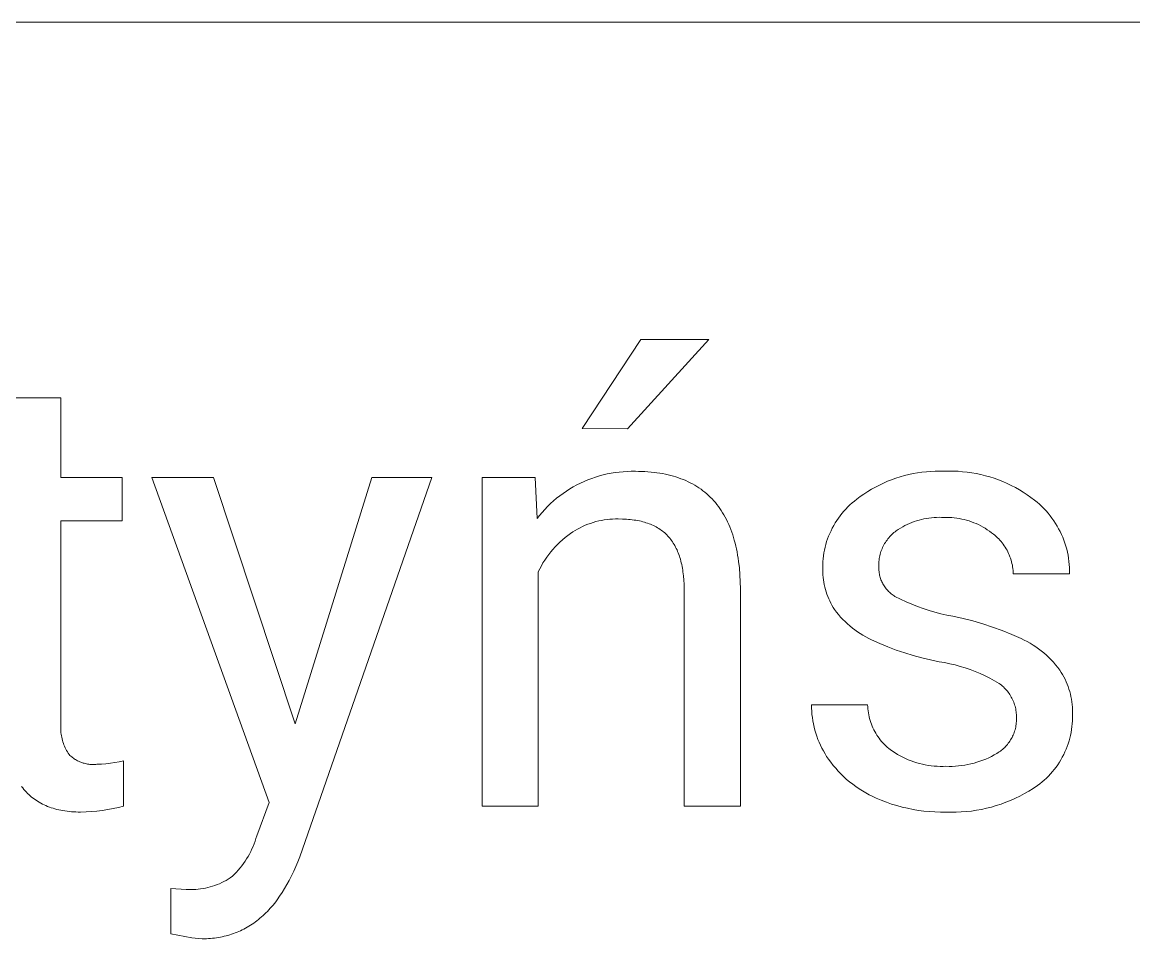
# Model space of a CAD drawing. Header units: millimetres. Extents: x 0 to 5466, y 0 to 3819.
# Drawn here: x 4465.8 to 4595.9, y 503.7 to 611 of the extents above; entities that cross this region are included whole.
import ezdxf

# ---------------------------------------------------------------- set-up
doc = ezdxf.new("R2010")
doc.units = ezdxf.units.MM
doc.header["$MEASUREMENT"] = 0
doc.layers.add('Domyślny', color=7, linetype='Continuous', true_color=0x000000)

msp = doc.modelspace()

# ---------------------------------------------------------------- linework, layer by layer
at = {"layer": 'Domyślny', "color": 18, "lineweight": 15, "true_color": 0x000000}
for p, q in [((5460.42, 610.99), (3400.11, 610.99)), ((4531.33, 563.43), (4538.2, 573.86)), ((4546.15, 573.86), (4536.63, 563.41)), ((4538.2, 573.86), (4546.15, 573.86)), ((4463.73, 567.04), (4470.3, 567.04)), ((4470.3, 567.04), (4470.3, 557.72)), ((4536.63, 563.41), (4531.33, 563.43)), ((4534.73, 558.21), (4535.19, 558.29)), ((4535.19, 558.29), (4535.67, 558.35)), ((4535.67, 558.35), (4536.14, 558.39)), ((4536.14, 558.39), (4536.61, 558.42)), ((4536.61, 558.42), (4537.08, 558.43)), ((4537.08, 558.43), (4537.56, 558.43)), ((4537.56, 558.43), (4537.94, 558.42)), ((4537.94, 558.42), (4538.31, 558.41)), ((4538.31, 558.41), (4538.67, 558.4)), ((4538.67, 558.4), (4539.03, 558.37)), ((4539.03, 558.37), (4539.39, 558.34)), ((4539.39, 558.34), (4539.74, 558.31)), ((4539.74, 558.31), (4540.08, 558.26)), ((4540.08, 558.26), (4540.41, 558.21)), ((4570.07, 558.16), (4570.58, 558.25)), ((4570.58, 558.25), (4571.1, 558.33)), ((4571.1, 558.33), (4571.62, 558.38)), ((4571.62, 558.38), (4572.14, 558.42)), ((4572.14, 558.42), (4572.66, 558.44)), ((4572.66, 558.44), (4573.18, 558.45)), ((4573.18, 558.45), (4573.7, 558.44)), ((4573.7, 558.44), (4574.24, 558.45)), ((4574.24, 558.45), (4574.79, 558.45)), ((4574.79, 558.45), (4575.33, 558.43)), ((4575.33, 558.43), (4575.87, 558.39)), ((4575.87, 558.39), (4576.4, 558.33)), ((4576.4, 558.33), (4576.94, 558.26)), ((4576.94, 558.26), (4577.47, 558.16)), ((4470.3, 557.72), (4477.49, 557.72)), ((4477.49, 557.72), (4477.49, 552.64)), ((4494.68, 519.68), (4480.96, 557.72)), ((4480.96, 557.72), (4488.15, 557.72)), ((4488.15, 557.72), (4497.74, 528.89)), ((4497.74, 528.89), (4506.7, 557.72)), ((4513.74, 557.72), (4498.27, 513.33)), ((4506.7, 557.72), (4513.74, 557.72)), ((4519.61, 519.26), (4519.61, 557.72)), ((4519.61, 557.72), (4525.82, 557.72)), ((4525.82, 557.72), (4526.04, 552.89)), ((4530.71, 556.84), (4531.13, 557.05)), ((4531.13, 557.05), (4531.56, 557.25)), ((4531.56, 557.25), (4532, 557.43)), ((4532, 557.43), (4532.44, 557.6)), ((4532.44, 557.6), (4532.89, 557.76)), ((4532.89, 557.76), (4533.34, 557.89)), ((4533.34, 557.89), (4533.8, 558.02)), ((4533.8, 558.02), (4534.26, 558.12)), ((4534.26, 558.12), (4534.73, 558.21)), ((4540.41, 558.21), (4540.74, 558.16)), ((4540.74, 558.16), (4541.07, 558.09)), ((4541.07, 558.09), (4541.39, 558.02)), ((4541.39, 558.02), (4541.7, 557.94)), ((4541.7, 557.94), (4542.01, 557.86)), ((4542.01, 557.86), (4542.31, 557.77)), ((4542.31, 557.77), (4542.61, 557.67)), ((4542.61, 557.67), (4542.89, 557.57)), ((4542.89, 557.57), (4543.18, 557.46)), ((4543.18, 557.46), (4543.46, 557.34)), ((4543.46, 557.34), (4543.73, 557.21)), ((4543.73, 557.21), (4543.99, 557.08)), ((4543.99, 557.08), (4544.25, 556.95)), ((4566.12, 556.82), (4566.6, 557.05)), ((4566.6, 557.05), (4567.07, 557.26)), ((4567.07, 557.26), (4567.56, 557.45)), ((4567.56, 557.45), (4568.05, 557.62)), ((4568.05, 557.62), (4568.55, 557.78)), ((4568.55, 557.78), (4569.05, 557.93)), ((4569.05, 557.93), (4569.56, 558.05)), ((4569.56, 558.05), (4570.07, 558.16)), ((4577.47, 558.16), (4578, 558.05)), ((4578, 558.05), (4578.53, 557.92)), ((4578.53, 557.92), (4579.05, 557.78)), ((4579.05, 557.78), (4579.56, 557.61)), ((4579.56, 557.61), (4580.07, 557.43)), ((4580.07, 557.43), (4580.57, 557.23)), ((4580.57, 557.23), (4581.07, 557.01)), ((4581.07, 557.01), (4581.56, 556.78)), ((4528.71, 555.57), (4529.09, 555.85)), ((4529.09, 555.85), (4529.48, 556.12)), ((4529.48, 556.12), (4529.88, 556.37)), ((4529.88, 556.37), (4530.29, 556.61)), ((4530.29, 556.61), (4530.71, 556.84)), ((4544.25, 556.95), (4544.51, 556.8)), ((4544.51, 556.8), (4544.76, 556.65)), ((4544.76, 556.65), (4545, 556.49)), ((4545, 556.49), (4545.24, 556.33)), ((4545.24, 556.33), (4545.47, 556.16)), ((4545.47, 556.16), (4545.69, 555.98)), ((4545.69, 555.98), (4545.91, 555.79)), ((4545.91, 555.79), (4546.12, 555.6)), ((4563.89, 555.47), (4564.32, 555.77)), ((4564.32, 555.77), (4564.76, 556.06)), ((4564.76, 556.06), (4565.2, 556.33)), ((4565.2, 556.33), (4565.66, 556.58)), ((4565.66, 556.58), (4566.12, 556.82)), ((4581.56, 556.78), (4582.04, 556.53)), ((4582.04, 556.53), (4582.51, 556.27)), ((4582.51, 556.27), (4582.97, 555.99)), ((4582.97, 555.99), (4583.42, 555.69)), ((4583.42, 555.69), (4583.87, 555.38)), ((4527.28, 554.32), (4527.62, 554.65)), ((4527.62, 554.65), (4527.97, 554.97)), ((4527.97, 554.97), (4528.34, 555.28)), ((4528.34, 555.28), (4528.71, 555.57)), ((4546.12, 555.6), (4546.33, 555.4)), ((4546.33, 555.4), (4546.53, 555.2)), ((4546.53, 555.2), (4546.73, 554.99)), ((4546.73, 554.99), (4546.92, 554.77)), ((4546.92, 554.77), (4547.1, 554.54)), ((4547.1, 554.54), (4547.28, 554.31)), ((4562.44, 554.27), (4562.68, 554.5)), ((4562.68, 554.5), (4562.94, 554.73)), ((4562.94, 554.73), (4563.2, 554.95)), ((4563.2, 554.95), (4563.48, 555.16)), ((4563.48, 555.16), (4563.89, 555.47)), ((4583.87, 555.38), (4584.3, 555.05)), ((4584.3, 555.05), (4584.58, 554.82)), ((4584.58, 554.82), (4584.86, 554.58)), ((4584.86, 554.58), (4585.13, 554.33)), ((4526.04, 552.89), (4526.33, 553.27)), ((4526.33, 553.27), (4526.64, 553.63)), ((4526.64, 553.63), (4526.95, 553.98)), ((4526.95, 553.98), (4527.28, 554.32)), ((4547.28, 554.31), (4547.45, 554.07)), ((4547.45, 554.07), (4547.61, 553.83)), ((4547.61, 553.83), (4547.77, 553.58)), ((4547.77, 553.58), (4547.93, 553.32)), ((4547.93, 553.32), (4548.08, 553.05)), ((4548.08, 553.05), (4548.22, 552.78)), ((4561.33, 552.96), (4561.53, 553.24)), ((4561.53, 553.24), (4561.74, 553.51)), ((4561.74, 553.51), (4561.97, 553.77)), ((4561.97, 553.77), (4562.2, 554.02)), ((4562.2, 554.02), (4562.44, 554.27)), ((4573.11, 553.05), (4572.81, 553.04)), ((4573.41, 553.04), (4573.11, 553.05)), ((4585.13, 554.33), (4585.38, 554.07)), ((4585.38, 554.07), (4585.64, 553.8)), ((4585.64, 553.8), (4585.88, 553.53)), ((4585.88, 553.53), (4586.11, 553.24)), ((4586.11, 553.24), (4586.33, 552.95)), ((4477.49, 552.64), (4470.3, 552.64)), ((4470.3, 552.64), (4470.3, 528.76)), ((4531.09, 551.83), (4530.79, 551.67)), ((4531.38, 551.97), (4531.09, 551.83)), ((4531.69, 552.11), (4531.38, 551.97)), ((4531.99, 552.23), (4531.69, 552.11)), ((4532.3, 552.34), (4531.99, 552.23)), ((4532.62, 552.45), (4532.3, 552.34)), ((4532.94, 552.54), (4532.62, 552.45)), ((4533.26, 552.62), (4532.94, 552.54)), ((4533.58, 552.69), (4533.26, 552.62)), ((4533.91, 552.74), (4533.58, 552.69)), ((4534.24, 552.79), (4533.91, 552.74)), ((4534.56, 552.82), (4534.24, 552.79)), ((4534.89, 552.85), (4534.56, 552.82)), ((4535.23, 552.86), (4534.89, 552.85)), ((4535.56, 552.86), (4535.23, 552.86)), ((4536.04, 552.85), (4535.56, 552.86)), ((4536.51, 552.83), (4536.04, 552.85)), ((4536.74, 552.81), (4536.51, 552.83)), ((4536.96, 552.79), (4536.74, 552.81)), ((4537.18, 552.76), (4536.96, 552.79)), ((4537.4, 552.73), (4537.18, 552.76)), ((4537.61, 552.7), (4537.4, 552.73)), ((4537.82, 552.67), (4537.61, 552.7)), ((4538.02, 552.62), (4537.82, 552.67)), ((4538.22, 552.58), (4538.02, 552.62)), ((4538.42, 552.53), (4538.22, 552.58)), ((4538.61, 552.48), (4538.42, 552.53)), ((4538.79, 552.42), (4538.61, 552.48)), ((4538.98, 552.36), (4538.79, 552.42)), ((4539.16, 552.3), (4538.98, 552.36)), ((4539.33, 552.23), (4539.16, 552.3)), ((4539.5, 552.16), (4539.33, 552.23)), ((4539.67, 552.08), (4539.5, 552.16)), ((4539.83, 552), (4539.67, 552.08)), ((4539.99, 551.92), (4539.83, 552)), ((4540.15, 551.83), (4539.99, 551.92)), ((4540.3, 551.74), (4540.15, 551.83)), ((4548.22, 552.78), (4548.36, 552.5)), ((4548.36, 552.5), (4548.49, 552.22)), ((4548.49, 552.22), (4548.61, 551.92)), ((4548.61, 551.92), (4548.73, 551.62)), ((4560.46, 551.48), (4560.61, 551.79)), ((4560.61, 551.79), (4560.78, 552.09)), ((4560.78, 552.09), (4560.95, 552.39)), ((4560.95, 552.39), (4561.13, 552.68)), ((4561.13, 552.68), (4561.33, 552.96)), ((4568.6, 551.79), (4568.34, 551.63)), ((4568.85, 551.94), (4568.6, 551.79)), ((4569.11, 552.08), (4568.85, 551.94)), ((4569.38, 552.21), (4569.11, 552.08)), ((4569.65, 552.33), (4569.38, 552.21)), ((4569.93, 552.44), (4569.65, 552.33)), ((4570.2, 552.54), (4569.93, 552.44)), ((4570.48, 552.64), (4570.2, 552.54)), ((4570.77, 552.72), (4570.48, 552.64)), ((4571.06, 552.8), (4570.77, 552.72)), ((4571.34, 552.86), (4571.06, 552.8)), ((4571.64, 552.92), (4571.34, 552.86)), ((4571.93, 552.96), (4571.64, 552.92)), ((4572.22, 553), (4571.93, 552.96)), ((4572.52, 553.03), (4572.22, 553)), ((4572.81, 553.04), (4572.52, 553.03)), ((4573.7, 553.03), (4573.41, 553.04)), ((4574, 553.04), (4573.7, 553.03)), ((4574.3, 553.03), (4574, 553.04)), ((4574.59, 553.02), (4574.3, 553.03)), ((4574.89, 552.99), (4574.59, 553.02)), ((4575.18, 552.96), (4574.89, 552.99)), ((4575.48, 552.91), (4575.18, 552.96)), ((4575.77, 552.85), (4575.48, 552.91)), ((4576.06, 552.79), (4575.77, 552.85)), ((4576.34, 552.71), (4576.06, 552.79)), ((4576.63, 552.63), (4576.34, 552.71)), ((4576.91, 552.53), (4576.63, 552.63)), ((4577.19, 552.42), (4576.91, 552.53)), ((4577.46, 552.31), (4577.19, 552.42)), ((4577.73, 552.19), (4577.46, 552.31)), ((4577.99, 552.05), (4577.73, 552.19)), ((4578.26, 551.91), (4577.99, 552.05)), ((4578.51, 551.76), (4578.26, 551.91)), ((4578.76, 551.6), (4578.51, 551.76)), ((4586.33, 552.95), (4586.54, 552.65)), ((4586.54, 552.65), (4586.74, 552.34)), ((4586.74, 552.34), (4586.93, 552.03)), ((4586.93, 552.03), (4587.11, 551.71)), ((4529.32, 550.67), (4529.02, 550.42)), ((4529.63, 550.91), (4529.32, 550.67)), ((4529.95, 551.15), (4529.63, 550.91)), ((4530.23, 551.33), (4529.95, 551.15)), ((4530.51, 551.51), (4530.23, 551.33)), ((4530.79, 551.67), (4530.51, 551.51)), ((4540.44, 551.64), (4540.3, 551.74)), ((4540.59, 551.54), (4540.44, 551.64)), ((4540.73, 551.44), (4540.59, 551.54)), ((4540.86, 551.33), (4540.73, 551.44)), ((4540.99, 551.22), (4540.86, 551.33)), ((4541.12, 551.1), (4540.99, 551.22)), ((4541.24, 550.98), (4541.12, 551.1)), ((4541.36, 550.86), (4541.24, 550.98)), ((4541.48, 550.73), (4541.36, 550.86)), ((4541.59, 550.6), (4541.48, 550.73)), ((4541.69, 550.46), (4541.59, 550.6)), ((4541.8, 550.32), (4541.69, 550.46)), ((4548.73, 551.62), (4548.84, 551.32)), ((4548.84, 551.32), (4548.95, 551.01)), ((4548.95, 551.01), (4549.05, 550.69)), ((4549.05, 550.69), (4549.14, 550.36)), ((4559.95, 550.21), (4560.06, 550.53)), ((4560.06, 550.53), (4560.18, 550.86)), ((4560.18, 550.86), (4560.32, 551.17)), ((4560.32, 551.17), (4560.46, 551.48)), ((4567.12, 550.53), (4567.02, 550.39)), ((4567.23, 550.66), (4567.12, 550.53)), ((4567.34, 550.79), (4567.23, 550.66)), ((4567.46, 550.91), (4567.34, 550.79)), ((4567.58, 551.03), (4567.46, 550.91)), ((4567.7, 551.15), (4567.58, 551.03)), ((4567.83, 551.26), (4567.7, 551.15)), ((4567.96, 551.36), (4567.83, 551.26)), ((4568.1, 551.47), (4567.96, 551.36)), ((4568.34, 551.63), (4568.1, 551.47)), ((4579, 551.43), (4578.76, 551.6)), ((4579.24, 551.25), (4579, 551.43)), ((4579.47, 551.07), (4579.24, 551.25)), ((4579.63, 550.94), (4579.47, 551.07)), ((4579.79, 550.8), (4579.63, 550.94)), ((4579.94, 550.66), (4579.79, 550.8)), ((4580.09, 550.52), (4579.94, 550.66)), ((4580.23, 550.37), (4580.09, 550.52)), ((4587.11, 551.71), (4587.28, 551.38)), ((4587.28, 551.38), (4587.44, 551.05)), ((4587.44, 551.05), (4587.58, 550.72)), ((4587.58, 550.72), (4587.72, 550.38)), ((4527.91, 549.3), (4527.65, 549)), ((4528.17, 549.59), (4527.91, 549.3)), ((4528.45, 549.88), (4528.17, 549.59)), ((4528.73, 550.15), (4528.45, 549.88)), ((4529.02, 550.42), (4528.73, 550.15)), ((4541.9, 550.18), (4541.8, 550.32)), ((4541.99, 550.03), (4541.9, 550.18)), ((4542.09, 549.88), (4541.99, 550.03)), ((4542.18, 549.73), (4542.09, 549.88)), ((4542.26, 549.57), (4542.18, 549.73)), ((4542.35, 549.4), (4542.26, 549.57)), ((4542.43, 549.23), (4542.35, 549.4)), ((4542.5, 549.06), (4542.43, 549.23)), ((4549.14, 550.36), (4549.23, 550.03)), ((4549.23, 550.03), (4549.32, 549.69)), ((4549.32, 549.69), (4549.39, 549.34)), ((4549.39, 549.34), (4549.47, 548.99)), ((4559.63, 548.88), (4559.69, 549.21)), ((4559.69, 549.21), (4559.77, 549.55)), ((4559.77, 549.55), (4559.86, 549.88)), ((4559.86, 549.88), (4559.95, 550.21)), ((4566.37, 549.2), (4566.31, 549.04)), ((4566.43, 549.36), (4566.37, 549.2)), ((4566.5, 549.52), (4566.43, 549.36)), ((4566.57, 549.67), (4566.5, 549.52)), ((4566.65, 549.82), (4566.57, 549.67)), ((4566.74, 549.97), (4566.65, 549.82)), ((4566.82, 550.11), (4566.74, 549.97)), ((4566.92, 550.26), (4566.82, 550.11)), ((4567.02, 550.39), (4566.92, 550.26)), ((4580.37, 550.21), (4580.23, 550.37)), ((4580.5, 550.05), (4580.37, 550.21)), ((4580.62, 549.89), (4580.5, 550.05)), ((4580.74, 549.72), (4580.62, 549.89)), ((4580.86, 549.55), (4580.74, 549.72)), ((4580.97, 549.37), (4580.86, 549.55)), ((4581.07, 549.19), (4580.97, 549.37)), ((4581.16, 549.01), (4581.07, 549.19)), ((4587.72, 550.38), (4587.84, 550.03)), ((4587.84, 550.03), (4587.95, 549.68)), ((4587.95, 549.68), (4588.05, 549.33)), ((4588.05, 549.33), (4588.13, 548.97)), ((4526.96, 548.04), (4526.74, 547.71)), ((4527.18, 548.37), (4526.96, 548.04)), ((4527.41, 548.69), (4527.18, 548.37)), ((4527.65, 549), (4527.41, 548.69)), ((4542.57, 548.88), (4542.5, 549.06)), ((4542.64, 548.7), (4542.57, 548.88)), ((4542.71, 548.52), (4542.64, 548.7)), ((4542.77, 548.33), (4542.71, 548.52)), ((4542.83, 548.13), (4542.77, 548.33)), ((4542.88, 547.93), (4542.83, 548.13)), ((4542.93, 547.73), (4542.88, 547.93)), ((4549.47, 548.99), (4549.53, 548.63)), ((4549.53, 548.63), (4549.59, 548.27)), ((4549.59, 548.27), (4549.64, 547.89)), ((4549.64, 547.89), (4549.73, 547.13)), ((4559.49, 547.51), (4559.51, 547.86)), ((4559.51, 547.86), (4559.54, 548.2)), ((4559.54, 548.2), (4559.58, 548.54)), ((4559.58, 548.54), (4559.63, 548.88)), ((4566.07, 547.88), (4566.06, 547.71)), ((4566.09, 548.05), (4566.07, 547.88)), ((4566.11, 548.22), (4566.09, 548.05)), ((4566.14, 548.39), (4566.11, 548.22)), ((4566.18, 548.55), (4566.14, 548.39)), ((4566.22, 548.72), (4566.18, 548.55)), ((4566.26, 548.88), (4566.22, 548.72)), ((4566.31, 549.04), (4566.26, 548.88)), ((4581.25, 548.82), (4581.16, 549.01)), ((4581.33, 548.64), (4581.25, 548.82)), ((4581.41, 548.44), (4581.33, 548.64)), ((4581.48, 548.25), (4581.41, 548.44)), ((4581.54, 548.05), (4581.48, 548.25)), ((4581.6, 547.85), (4581.54, 548.05)), ((4581.64, 547.65), (4581.6, 547.85)), ((4588.13, 548.97), (4588.21, 548.61)), ((4588.21, 548.61), (4588.27, 548.25)), ((4588.27, 548.25), (4588.32, 547.89)), ((4588.32, 547.89), (4588.36, 547.52)), ((4526.36, 547.02), (4526.18, 546.67)), ((4526.18, 546.67), (4526.18, 519.26)), ((4526.55, 547.37), (4526.36, 547.02)), ((4526.74, 547.71), (4526.55, 547.37)), ((4542.98, 547.52), (4542.93, 547.73)), ((4543.02, 547.31), (4542.98, 547.52)), ((4543.06, 547.1), (4543.02, 547.31)), ((4543.1, 546.88), (4543.06, 547.1)), ((4543.13, 546.65), (4543.1, 546.88)), ((4543.19, 546.19), (4543.13, 546.65)), ((4549.73, 547.13), (4549.8, 546.33)), ((4559.49, 547.17), (4559.49, 547.51)), ((4559.49, 546.88), (4559.49, 547.17)), ((4559.49, 546.59), (4559.49, 546.88)), ((4559.51, 546.31), (4559.49, 546.59)), ((4566.06, 547.37), (4566.05, 547.23)), ((4566.05, 547.23), (4566.05, 547.1)), ((4566.05, 547.1), (4566.06, 546.96)), ((4566.06, 547.71), (4566.06, 547.54)), ((4566.06, 547.54), (4566.06, 547.37)), ((4566.06, 546.96), (4566.07, 546.82)), ((4566.07, 546.82), (4566.08, 546.69)), ((4566.08, 546.69), (4566.1, 546.55)), ((4566.1, 546.55), (4566.13, 546.41)), ((4581.69, 547.45), (4581.64, 547.65)), ((4581.72, 547.25), (4581.69, 547.45)), ((4581.75, 547.04), (4581.72, 547.25)), ((4581.77, 546.84), (4581.75, 547.04)), ((4581.78, 546.63), (4581.77, 546.84)), ((4581.78, 546.42), (4581.78, 546.63)), ((4588.36, 547.52), (4588.38, 547.16)), ((4588.38, 547.16), (4588.39, 546.79)), ((4588.39, 546.79), (4588.39, 546.42)), ((4543.23, 545.71), (4543.19, 546.19)), ((4543.26, 545.22), (4543.23, 545.71)), ((4549.8, 546.33), (4549.84, 545.51)), ((4549.84, 545.51), (4549.86, 544.67)), ((4559.53, 546.02), (4559.51, 546.31)), ((4559.57, 545.73), (4559.53, 546.02)), ((4559.61, 545.45), (4559.57, 545.73)), ((4559.67, 545.17), (4559.61, 545.45)), ((4566.13, 546.41), (4566.15, 546.28)), ((4566.15, 546.28), (4566.19, 546.15)), ((4566.19, 546.15), (4566.22, 546.01)), ((4566.22, 546.01), (4566.27, 545.88)), ((4566.27, 545.88), (4566.31, 545.75)), ((4566.31, 545.75), (4566.36, 545.63)), ((4566.36, 545.63), (4566.42, 545.5)), ((4566.42, 545.5), (4566.48, 545.38)), ((4566.48, 545.38), (4566.54, 545.26)), ((4566.54, 545.26), (4566.61, 545.14)), ((4588.39, 546.42), (4581.78, 546.42)), ((4543.27, 544.7), (4543.26, 545.22)), ((4543.27, 519.26), (4543.27, 544.7)), ((4549.86, 544.67), (4549.86, 519.26)), ((4559.73, 544.89), (4559.67, 545.17)), ((4559.8, 544.61), (4559.73, 544.89)), ((4559.89, 544.33), (4559.8, 544.61)), ((4559.98, 544.06), (4559.89, 544.33)), ((4560.08, 543.79), (4559.98, 544.06)), ((4566.61, 545.14), (4566.68, 545.02)), ((4566.68, 545.02), (4566.76, 544.91)), ((4566.76, 544.91), (4566.84, 544.79)), ((4566.84, 544.79), (4566.93, 544.69)), ((4566.93, 544.69), (4567.01, 544.58)), ((4567.01, 544.58), (4567.1, 544.48)), ((4567.1, 544.48), (4567.2, 544.38)), ((4567.2, 544.38), (4567.3, 544.28)), ((4567.3, 544.28), (4567.4, 544.19)), ((4567.4, 544.19), (4567.5, 544.1)), ((4567.5, 544.1), (4567.61, 544.02)), ((4567.61, 544.02), (4567.72, 543.94)), ((4560.19, 543.52), (4560.08, 543.79)), ((4560.31, 543.26), (4560.19, 543.52)), ((4560.44, 543), (4560.31, 543.26)), ((4560.57, 542.75), (4560.44, 543)), ((4560.72, 542.5), (4560.57, 542.75)), ((4567.72, 543.94), (4567.84, 543.86)), ((4567.84, 543.86), (4567.95, 543.79)), ((4567.95, 543.79), (4568.59, 543.46)), ((4568.59, 543.46), (4569.25, 543.15)), ((4569.25, 543.15), (4569.91, 542.87)), ((4569.91, 542.87), (4570.58, 542.6)), ((4560.87, 542.26), (4560.72, 542.5)), ((4561.1, 541.96), (4560.87, 542.26)), ((4561.34, 541.66), (4561.1, 541.96)), ((4561.59, 541.38), (4561.34, 541.66)), ((4561.85, 541.1), (4561.59, 541.38)), ((4570.58, 542.6), (4571.26, 542.36)), ((4571.26, 542.36), (4571.94, 542.14)), ((4571.94, 542.14), (4572.63, 541.94)), ((4572.63, 541.94), (4573.33, 541.76)), ((4573.33, 541.76), (4574.03, 541.61)), ((4574.03, 541.61), (4574.74, 541.47)), ((4574.74, 541.47), (4575.92, 541.21)), ((4562.11, 540.84), (4561.85, 541.1)), ((4562.39, 540.58), (4562.11, 540.84)), ((4562.67, 540.33), (4562.39, 540.58)), ((4562.96, 540.09), (4562.67, 540.33)), ((4563.26, 539.86), (4562.96, 540.09)), ((4575.92, 541.21), (4577.08, 540.92)), ((4577.08, 540.92), (4578.24, 540.58)), ((4578.24, 540.58), (4579.38, 540.2)), ((4579.38, 540.2), (4580.51, 539.79)), ((4563.57, 539.64), (4563.26, 539.86)), ((4563.88, 539.44), (4563.57, 539.64)), ((4564.2, 539.24), (4563.88, 539.44)), ((4564.53, 539.05), (4564.2, 539.24)), ((4564.87, 538.87), (4564.53, 539.05)), ((4565.2, 538.71), (4564.87, 538.87)), ((4580.51, 539.79), (4581.63, 539.34)), ((4581.63, 539.34), (4582.73, 538.85)), ((4582.73, 538.85), (4583.09, 538.68)), ((4566.16, 538.28), (4565.2, 538.71)), ((4567.12, 537.88), (4566.16, 538.28)), ((4568.1, 537.51), (4567.12, 537.88)), ((4569.09, 537.17), (4568.1, 537.51)), ((4583.09, 538.68), (4583.44, 538.5)), ((4583.44, 538.5), (4583.78, 538.31)), ((4583.78, 538.31), (4584.11, 538.1)), ((4584.11, 538.1), (4584.44, 537.89)), ((4584.44, 537.89), (4584.76, 537.66)), ((4584.76, 537.66), (4585.07, 537.42)), ((4570.09, 536.87), (4569.09, 537.17)), ((4571.1, 536.59), (4570.09, 536.87)), ((4572.12, 536.35), (4571.1, 536.59)), ((4573.14, 536.14), (4572.12, 536.35)), ((4573.76, 536.04), (4573.14, 536.14)), ((4585.07, 537.42), (4585.38, 537.17)), ((4585.38, 537.17), (4585.67, 536.91)), ((4585.67, 536.91), (4585.96, 536.64)), ((4585.96, 536.64), (4586.24, 536.36)), ((4586.24, 536.36), (4586.51, 536.08)), ((4574.37, 535.91), (4573.76, 536.04)), ((4574.98, 535.77), (4574.37, 535.91)), ((4575.58, 535.6), (4574.98, 535.77)), ((4576.18, 535.42), (4575.58, 535.6)), ((4576.77, 535.22), (4576.18, 535.42)), ((4577.35, 535), (4576.77, 535.22)), ((4577.93, 534.76), (4577.35, 535)), ((4586.51, 536.08), (4586.76, 535.78)), ((4586.76, 535.78), (4587.01, 535.47)), ((4587.01, 535.47), (4587.24, 535.16)), ((4587.24, 535.16), (4587.41, 534.9)), ((4587.41, 534.9), (4587.57, 534.64)), ((4578.5, 534.5), (4577.93, 534.76)), ((4579.06, 534.22), (4578.5, 534.5)), ((4579.61, 533.92), (4579.06, 534.22)), ((4580.15, 533.61), (4579.61, 533.92)), ((4580.28, 533.51), (4580.15, 533.61)), ((4587.57, 534.64), (4587.72, 534.37)), ((4587.72, 534.37), (4587.86, 534.09)), ((4587.86, 534.09), (4587.99, 533.81)), ((4587.99, 533.81), (4588.11, 533.53)), ((4588.11, 533.53), (4588.22, 533.24)), ((4580.41, 533.41), (4580.28, 533.51)), ((4580.54, 533.3), (4580.41, 533.41)), ((4580.66, 533.19), (4580.54, 533.3)), ((4580.78, 533.07), (4580.66, 533.19)), ((4580.89, 532.95), (4580.78, 533.07)), ((4581, 532.83), (4580.89, 532.95)), ((4581.11, 532.7), (4581, 532.83)), ((4581.21, 532.57), (4581.11, 532.7)), ((4581.3, 532.43), (4581.21, 532.57)), ((4581.4, 532.3), (4581.3, 532.43)), ((4581.48, 532.16), (4581.4, 532.3)), ((4588.22, 533.24), (4588.31, 532.95)), ((4588.31, 532.95), (4588.4, 532.66)), ((4588.4, 532.66), (4588.48, 532.36)), ((4588.48, 532.36), (4588.55, 532.06)), ((4558.18, 530.72), (4558.18, 531.1)), ((4558.18, 531.1), (4564.75, 531.1)), ((4564.75, 531.1), (4564.76, 530.87)), ((4581.57, 532.01), (4581.48, 532.16)), ((4581.64, 531.87), (4581.57, 532.01)), ((4581.72, 531.72), (4581.64, 531.87)), ((4581.78, 531.57), (4581.72, 531.72)), ((4581.85, 531.41), (4581.78, 531.57)), ((4581.9, 531.26), (4581.85, 531.41)), ((4581.95, 531.1), (4581.9, 531.26)), ((4582, 530.94), (4581.95, 531.1)), ((4582.04, 530.78), (4582, 530.94)), ((4588.55, 532.06), (4588.61, 531.76)), ((4588.61, 531.76), (4588.66, 531.45)), ((4588.66, 531.45), (4588.7, 531.15)), ((4588.7, 531.15), (4588.72, 530.84)), ((4558.2, 530.35), (4558.18, 530.72)), ((4558.23, 529.98), (4558.2, 530.35)), ((4558.28, 529.6), (4558.23, 529.98)), ((4564.76, 530.87), (4564.77, 530.63)), ((4564.77, 530.63), (4564.8, 530.4)), ((4564.8, 530.4), (4564.83, 530.17)), ((4564.83, 530.17), (4564.87, 529.94)), ((4564.87, 529.94), (4564.92, 529.71)), ((4564.92, 529.71), (4564.98, 529.49)), ((4582.08, 530.62), (4582.04, 530.78)), ((4582.11, 530.45), (4582.08, 530.62)), ((4582.13, 530.29), (4582.11, 530.45)), ((4582.15, 530.12), (4582.13, 530.29)), ((4582.16, 529.96), (4582.15, 530.12)), ((4582.17, 529.79), (4582.16, 529.96)), ((4582.17, 529.63), (4582.17, 529.79)), ((4582.17, 529.46), (4582.17, 529.63)), ((4588.72, 530.84), (4588.74, 530.53)), ((4588.74, 530.53), (4588.74, 530.22)), ((4588.74, 530.22), (4588.74, 529.92)), ((4588.74, 529.92), (4588.74, 529.57)), ((4470.3, 528.76), (4470.29, 528.58)), ((4470.29, 528.58), (4470.29, 528.39)), ((4470.29, 528.39), (4470.29, 528.21)), ((4558.33, 529.23), (4558.28, 529.6)), ((4558.4, 528.86), (4558.33, 529.23)), ((4558.48, 528.5), (4558.4, 528.86)), ((4558.58, 528.13), (4558.48, 528.5)), ((4564.98, 529.49), (4565.04, 529.26)), ((4565.04, 529.26), (4565.11, 529.04)), ((4565.11, 529.04), (4565.19, 528.82)), ((4565.19, 528.82), (4565.28, 528.6)), ((4565.28, 528.6), (4565.37, 528.39)), ((4565.37, 528.39), (4565.47, 528.18)), ((4582, 528.18), (4582.04, 528.34)), ((4582.04, 528.34), (4582.08, 528.5)), ((4582.08, 528.5), (4582.11, 528.66)), ((4582.11, 528.66), (4582.13, 528.82)), ((4582.13, 528.82), (4582.15, 528.98)), ((4582.15, 528.98), (4582.16, 529.14)), ((4582.16, 529.14), (4582.17, 529.3)), ((4582.17, 529.3), (4582.17, 529.46)), ((4588.67, 528.55), (4588.63, 528.21)), ((4588.71, 528.89), (4588.67, 528.55)), ((4588.73, 529.23), (4588.71, 528.89)), ((4588.74, 529.57), (4588.73, 529.23)), ((4470.29, 528.21), (4470.3, 528.03)), ((4470.3, 528.03), (4470.31, 527.84)), ((4470.31, 527.84), (4470.33, 527.66)), ((4470.33, 527.66), (4470.36, 527.48)), ((4470.36, 527.48), (4470.4, 527.3)), ((4470.4, 527.3), (4470.44, 527.12)), ((4470.44, 527.12), (4470.48, 526.94)), ((4558.68, 527.77), (4558.58, 528.13)), ((4558.8, 527.42), (4558.68, 527.77)), ((4558.93, 527.06), (4558.8, 527.42)), ((4559.07, 526.72), (4558.93, 527.06)), ((4565.47, 528.18), (4565.58, 527.97)), ((4565.58, 527.97), (4565.7, 527.77)), ((4565.7, 527.77), (4565.82, 527.57)), ((4565.82, 527.57), (4565.95, 527.38)), ((4565.95, 527.38), (4566.08, 527.19)), ((4566.08, 527.19), (4566.23, 527)), ((4581.49, 527), (4581.57, 527.14)), ((4581.57, 527.14), (4581.65, 527.28)), ((4581.65, 527.28), (4581.72, 527.42)), ((4581.72, 527.42), (4581.79, 527.57)), ((4581.79, 527.57), (4581.85, 527.72)), ((4581.85, 527.72), (4581.9, 527.87)), ((4581.9, 527.87), (4581.96, 528.03)), ((4581.96, 528.03), (4582, 528.18)), ((4588.42, 527.2), (4588.33, 526.87)), ((4588.5, 527.53), (4588.42, 527.2)), ((4588.57, 527.87), (4588.5, 527.53)), ((4588.63, 528.21), (4588.57, 527.87)), ((4470.48, 526.94), (4470.53, 526.76)), ((4470.53, 526.76), (4470.59, 526.59)), ((4470.59, 526.59), (4470.66, 526.42)), ((4470.66, 526.42), (4470.73, 526.25)), ((4470.73, 526.25), (4470.8, 526.08)), ((4470.8, 526.08), (4470.88, 525.91)), ((4470.88, 525.91), (4470.97, 525.75)), ((4470.97, 525.75), (4471.06, 525.59)), ((4559.23, 526.37), (4559.07, 526.72)), ((4559.39, 526.04), (4559.23, 526.37)), ((4559.57, 525.7), (4559.39, 526.04)), ((4566.23, 527), (4566.37, 526.82)), ((4566.37, 526.82), (4566.53, 526.65)), ((4566.53, 526.65), (4566.69, 526.48)), ((4566.69, 526.48), (4566.86, 526.31)), ((4566.86, 526.31), (4567.03, 526.16)), ((4567.03, 526.16), (4567.21, 526)), ((4567.21, 526), (4567.39, 525.86)), ((4567.39, 525.86), (4567.67, 525.66)), ((4580.3, 525.69), (4580.42, 525.79)), ((4580.42, 525.79), (4580.55, 525.89)), ((4580.55, 525.89), (4580.67, 526)), ((4580.67, 526), (4580.79, 526.11)), ((4580.79, 526.11), (4580.9, 526.23)), ((4580.9, 526.23), (4581.01, 526.35)), ((4581.01, 526.35), (4581.11, 526.47)), ((4581.11, 526.47), (4581.21, 526.6)), ((4581.21, 526.6), (4581.31, 526.73)), ((4581.31, 526.73), (4581.4, 526.86)), ((4581.4, 526.86), (4581.49, 527)), ((4587.99, 525.9), (4587.85, 525.59)), ((4588.11, 526.22), (4587.99, 525.9)), ((4588.23, 526.54), (4588.11, 526.22)), ((4588.33, 526.87), (4588.23, 526.54)), ((4471.06, 525.59), (4471.16, 525.44)), ((4471.16, 525.44), (4471.26, 525.28)), ((4471.26, 525.28), (4471.36, 525.19)), ((4471.36, 525.19), (4471.46, 525.1)), ((4471.46, 525.1), (4471.57, 525.01)), ((4471.57, 525.01), (4471.68, 524.92)), ((4471.68, 524.92), (4471.79, 524.84)), ((4471.79, 524.84), (4471.9, 524.76)), ((4471.9, 524.76), (4472.02, 524.69)), ((4472.02, 524.69), (4472.14, 524.62)), ((4472.14, 524.62), (4472.26, 524.56)), ((4472.26, 524.56), (4472.38, 524.49)), ((4472.38, 524.49), (4472.5, 524.44)), ((4472.5, 524.44), (4472.63, 524.39)), ((4476.62, 524.35), (4477.14, 524.44)), ((4477.14, 524.44), (4477.65, 524.56)), ((4477.65, 524.56), (4477.65, 519.26)), ((4559.76, 525.38), (4559.57, 525.7)), ((4559.95, 525.06), (4559.76, 525.38)), ((4560.16, 524.75), (4559.95, 525.06)), ((4560.43, 524.38), (4560.16, 524.75)), ((4567.67, 525.66), (4567.96, 525.47)), ((4567.96, 525.47), (4568.26, 525.29)), ((4568.26, 525.29), (4568.56, 525.12)), ((4568.56, 525.12), (4568.87, 524.96)), ((4568.87, 524.96), (4569.19, 524.81)), ((4569.19, 524.81), (4569.51, 524.67)), ((4569.51, 524.67), (4569.83, 524.55)), ((4569.83, 524.55), (4570.16, 524.43)), ((4570.16, 524.43), (4570.49, 524.33)), ((4577.55, 524.38), (4577.9, 524.49)), ((4577.9, 524.49), (4578.24, 524.62)), ((4578.24, 524.62), (4578.58, 524.75)), ((4578.58, 524.75), (4578.92, 524.9)), ((4578.92, 524.9), (4579.25, 525.07)), ((4579.25, 525.07), (4579.57, 525.24)), ((4579.57, 525.24), (4579.89, 525.42)), ((4579.89, 525.42), (4580.03, 525.51)), ((4580.03, 525.51), (4580.16, 525.6)), ((4580.16, 525.6), (4580.3, 525.69)), ((4587.38, 524.67), (4587.2, 524.38)), ((4587.54, 524.97), (4587.38, 524.67)), ((4587.7, 525.28), (4587.54, 524.97)), ((4587.85, 525.59), (4587.7, 525.28)), ((4472.63, 524.39), (4472.76, 524.34)), ((4472.76, 524.34), (4472.89, 524.29)), ((4472.89, 524.29), (4473.02, 524.26)), ((4473.02, 524.26), (4473.16, 524.22)), ((4473.16, 524.22), (4473.29, 524.19)), ((4473.29, 524.19), (4473.43, 524.17)), ((4473.43, 524.17), (4473.56, 524.15)), ((4473.56, 524.15), (4473.7, 524.13)), ((4473.7, 524.13), (4473.84, 524.12)), ((4473.84, 524.12), (4473.97, 524.11)), ((4473.97, 524.11), (4474.11, 524.11)), ((4474.11, 524.11), (4474.25, 524.12)), ((4474.25, 524.12), (4474.38, 524.12)), ((4474.38, 524.12), (4474.52, 524.14)), ((4474.52, 524.14), (4475.05, 524.16)), ((4475.05, 524.16), (4475.57, 524.21)), ((4475.57, 524.21), (4476.1, 524.27)), ((4476.1, 524.27), (4476.62, 524.35)), ((4560.71, 524.02), (4560.43, 524.38)), ((4561.01, 523.67), (4560.71, 524.02)), ((4561.31, 523.33), (4561.01, 523.67)), ((4561.63, 523), (4561.31, 523.33)), ((4570.49, 524.33), (4570.82, 524.23)), ((4570.82, 524.23), (4571.16, 524.15)), ((4571.16, 524.15), (4571.5, 524.08)), ((4571.5, 524.08), (4571.84, 524.02)), ((4571.84, 524.02), (4572.19, 523.97)), ((4572.19, 523.97), (4572.53, 523.94)), ((4572.53, 523.94), (4572.88, 523.91)), ((4572.88, 523.91), (4573.23, 523.9)), ((4573.23, 523.9), (4573.58, 523.9)), ((4573.58, 523.9), (4573.92, 523.91)), ((4573.92, 523.91), (4574.29, 523.9)), ((4574.29, 523.9), (4574.66, 523.9)), ((4574.66, 523.9), (4575.02, 523.92)), ((4575.02, 523.92), (4575.39, 523.95)), ((4575.39, 523.95), (4575.76, 523.99)), ((4575.76, 523.99), (4576.12, 524.04)), ((4576.12, 524.04), (4576.48, 524.11)), ((4576.48, 524.11), (4576.84, 524.18)), ((4576.84, 524.18), (4577.2, 524.27)), ((4577.2, 524.27), (4577.55, 524.38)), ((4586.38, 523.28), (4586.16, 523.02)), ((4586.6, 523.54), (4586.38, 523.28)), ((4586.81, 523.82), (4586.6, 523.54)), ((4587.01, 524.09), (4586.81, 523.82)), ((4587.2, 524.38), (4587.01, 524.09)), ((4561.96, 522.68), (4561.63, 523)), ((4562.29, 522.38), (4561.96, 522.68)), ((4562.64, 522.08), (4562.29, 522.38)), ((4563, 521.8), (4562.64, 522.08)), ((4584.9, 521.86), (4584.62, 521.65)), ((4585.17, 522.07), (4584.9, 521.86)), ((4585.43, 522.3), (4585.17, 522.07)), ((4585.68, 522.53), (4585.43, 522.3)), ((4585.92, 522.77), (4585.68, 522.53)), ((4586.16, 523.02), (4585.92, 522.77)), ((4465.83, 521.38), (4465.7, 521.55)), ((4465.97, 521.21), (4465.83, 521.38)), ((4466.11, 521.04), (4465.97, 521.21)), ((4466.26, 520.89), (4466.11, 521.04)), ((4466.41, 520.73), (4466.26, 520.89)), ((4466.56, 520.59), (4466.41, 520.73)), ((4466.72, 520.44), (4466.56, 520.59)), ((4563.37, 521.53), (4563, 521.8)), ((4563.75, 521.27), (4563.37, 521.53)), ((4564.13, 521.02), (4563.75, 521.27)), ((4564.53, 520.79), (4564.13, 521.02)), ((4564.93, 520.57), (4564.53, 520.79)), ((4565.34, 520.37), (4564.93, 520.57)), ((4583.1, 520.71), (4582.58, 520.43)), ((4583.62, 521.01), (4583.1, 520.71)), ((4584.13, 521.32), (4583.62, 521.01)), ((4584.62, 521.65), (4584.13, 521.32)), ((4466.88, 520.31), (4466.72, 520.44)), ((4467.05, 520.17), (4466.88, 520.31)), ((4467.22, 520.05), (4467.05, 520.17)), ((4467.4, 519.93), (4467.22, 520.05)), ((4467.58, 519.81), (4467.4, 519.93)), ((4467.76, 519.7), (4467.58, 519.81)), ((4467.95, 519.59), (4467.76, 519.7)), ((4468.14, 519.49), (4467.95, 519.59)), ((4468.34, 519.39), (4468.14, 519.49)), ((4468.54, 519.3), (4468.34, 519.39)), ((4468.74, 519.22), (4468.54, 519.3)), ((4468.95, 519.14), (4468.74, 519.22)), ((4477.65, 519.26), (4477.03, 519.1)), ((4493.23, 515.77), (4494.68, 519.68)), ((4526.18, 519.26), (4519.61, 519.26)), ((4549.86, 519.26), (4543.27, 519.26)), ((4565.75, 520.18), (4565.34, 520.37)), ((4566.35, 519.93), (4565.75, 520.18)), ((4566.95, 519.7), (4566.35, 519.93)), ((4567.56, 519.49), (4566.95, 519.7)), ((4568.18, 519.3), (4567.56, 519.49)), ((4568.8, 519.13), (4568.18, 519.3)), ((4579.81, 519.31), (4579.24, 519.14)), ((4580.38, 519.49), (4579.81, 519.31)), ((4580.94, 519.7), (4580.38, 519.49)), ((4581.49, 519.92), (4580.94, 519.7)), ((4582.04, 520.17), (4581.49, 519.92)), ((4582.58, 520.43), (4582.04, 520.17)), ((4469.17, 519.06), (4468.95, 519.14)), ((4469.38, 518.99), (4469.17, 519.06)), ((4469.61, 518.93), (4469.38, 518.99)), ((4469.83, 518.87), (4469.61, 518.93)), ((4470.06, 518.81), (4469.83, 518.87)), ((4470.3, 518.76), (4470.06, 518.81)), ((4470.54, 518.72), (4470.3, 518.76)), ((4470.78, 518.68), (4470.54, 518.72)), ((4471.03, 518.64), (4470.78, 518.68)), ((4471.28, 518.62), (4471.03, 518.64)), ((4471.54, 518.59), (4471.28, 518.62)), ((4471.8, 518.57), (4471.54, 518.59)), ((4472.07, 518.56), (4471.8, 518.57)), ((4472.34, 518.55), (4472.07, 518.56)), ((4472.61, 518.55), (4472.34, 518.55)), ((4473.25, 518.56), (4472.61, 518.55)), ((4473.89, 518.6), (4473.25, 518.56)), ((4474.52, 518.66), (4473.89, 518.6)), ((4475.15, 518.74), (4474.52, 518.66)), ((4475.79, 518.84), (4475.15, 518.74)), ((4476.41, 518.96), (4475.79, 518.84)), ((4477.03, 519.1), (4476.41, 518.96)), ((4569.43, 518.99), (4568.8, 519.13)), ((4570.07, 518.86), (4569.43, 518.99)), ((4570.7, 518.75), (4570.07, 518.86)), ((4571.34, 518.67), (4570.7, 518.75)), ((4571.99, 518.6), (4571.34, 518.67)), ((4572.63, 518.56), (4571.99, 518.6)), ((4573.28, 518.54), (4572.63, 518.56)), ((4573.92, 518.54), (4573.28, 518.54)), ((4574.52, 518.53), (4573.92, 518.54)), ((4575.12, 518.53), (4574.52, 518.53)), ((4575.71, 518.56), (4575.12, 518.53)), ((4576.31, 518.61), (4575.71, 518.56)), ((4576.9, 518.67), (4576.31, 518.61)), ((4577.49, 518.76), (4576.9, 518.67)), ((4578.08, 518.87), (4577.49, 518.76)), ((4578.66, 518.99), (4578.08, 518.87)), ((4579.24, 519.14), (4578.66, 518.99)), ((4493.04, 515.14), (4493.14, 515.46)), ((4493.14, 515.46), (4493.23, 515.77)), ((4492.53, 513.93), (4492.67, 514.23)), ((4492.67, 514.23), (4492.8, 514.53)), ((4492.8, 514.53), (4492.93, 514.83)), ((4492.93, 514.83), (4493.04, 515.14)), ((4491.68, 512.53), (4491.87, 512.8)), ((4491.87, 512.8), (4492.05, 513.07)), ((4492.05, 513.07), (4492.22, 513.35)), ((4492.22, 513.35), (4492.38, 513.64)), ((4492.38, 513.64), (4492.53, 513.93)), ((4498.04, 512.74), (4497.8, 512.17)), ((4498.27, 513.33), (4498.04, 512.74)), ((4490.62, 511.28), (4490.85, 511.52)), ((4490.85, 511.52), (4491.07, 511.76)), ((4491.07, 511.76), (4491.28, 512.01)), ((4491.28, 512.01), (4491.49, 512.27)), ((4491.49, 512.27), (4491.68, 512.53)), ((4497.56, 511.62), (4497.3, 511.08)), ((4497.8, 512.17), (4497.56, 511.62)), ((4488.6, 510.06), (4488.87, 510.17)), ((4488.87, 510.17), (4489.13, 510.29)), ((4489.13, 510.29), (4489.39, 510.41)), ((4489.39, 510.41), (4489.64, 510.55)), ((4489.64, 510.55), (4489.89, 510.69)), ((4489.89, 510.69), (4490.13, 510.84)), ((4490.13, 510.84), (4490.38, 511.06)), ((4490.38, 511.06), (4490.62, 511.28)), ((4497.04, 510.56), (4496.77, 510.07)), ((4497.3, 511.08), (4497.04, 510.56)), ((4483.16, 504.29), (4483.16, 509.62)), ((4483.16, 509.62), (4484.95, 509.49)), ((4484.95, 509.49), (4485.23, 509.48)), ((4485.23, 509.48), (4485.52, 509.48)), ((4485.52, 509.48), (4485.81, 509.48)), ((4485.81, 509.48), (4486.09, 509.5)), ((4486.09, 509.5), (4486.38, 509.52)), ((4486.38, 509.52), (4486.66, 509.56)), ((4486.66, 509.56), (4486.95, 509.6)), ((4486.95, 509.6), (4487.23, 509.65)), ((4487.23, 509.65), (4487.51, 509.72)), ((4487.51, 509.72), (4487.79, 509.79)), ((4487.79, 509.79), (4488.06, 509.87)), ((4488.06, 509.87), (4488.33, 509.96)), ((4488.33, 509.96), (4488.6, 510.06)), ((4496.2, 509.13), (4495.91, 508.69)), ((4496.49, 509.59), (4496.2, 509.13)), ((4496.77, 510.07), (4496.49, 509.59)), ((4495.14, 507.67), (4494.98, 507.48)), ((4495.29, 507.86), (4495.14, 507.67)), ((4495.45, 508.06), (4495.29, 507.86)), ((4495.61, 508.26), (4495.45, 508.06)), ((4495.91, 508.69), (4495.61, 508.26)), ((4493.79, 506.28), (4493.61, 506.13)), ((4493.97, 506.43), (4493.79, 506.28)), ((4494.14, 506.6), (4493.97, 506.43)), ((4494.31, 506.76), (4494.14, 506.6)), ((4494.48, 506.93), (4494.31, 506.76)), ((4494.65, 507.11), (4494.48, 506.93)), ((4494.81, 507.29), (4494.65, 507.11)), ((4494.98, 507.48), (4494.81, 507.29)), ((4491.93, 504.96), (4491.73, 504.86)), ((4492.12, 505.07), (4491.93, 504.96)), ((4492.32, 505.19), (4492.12, 505.07)), ((4492.51, 505.31), (4492.32, 505.19)), ((4492.7, 505.43), (4492.51, 505.31)), ((4492.88, 505.56), (4492.7, 505.43)), ((4493.07, 505.7), (4492.88, 505.56)), ((4493.25, 505.83), (4493.07, 505.7)), ((4493.44, 505.98), (4493.25, 505.83)), ((4493.61, 506.13), (4493.44, 505.98)), ((4485.62, 503.83), (4483.16, 504.29)), ((4486.86, 503.72), (4485.62, 503.83)), ((4487.1, 503.73), (4486.86, 503.72)), ((4487.34, 503.73), (4487.1, 503.73)), ((4487.58, 503.74), (4487.34, 503.73)), ((4487.82, 503.76), (4487.58, 503.74)), ((4488.05, 503.78), (4487.82, 503.76)), ((4488.28, 503.81), (4488.05, 503.78)), ((4488.52, 503.84), (4488.28, 503.81)), ((4488.74, 503.87), (4488.52, 503.84)), ((4488.97, 503.91), (4488.74, 503.87)), ((4489.19, 503.96), (4488.97, 503.91)), ((4489.42, 504.01), (4489.19, 503.96)), ((4489.64, 504.06), (4489.42, 504.01)), ((4489.86, 504.12), (4489.64, 504.06)), ((4490.07, 504.18), (4489.86, 504.12)), ((4490.29, 504.25), (4490.07, 504.18)), ((4490.5, 504.32), (4490.29, 504.25)), ((4490.71, 504.4), (4490.5, 504.32)), ((4490.92, 504.48), (4490.71, 504.4)), ((4491.12, 504.57), (4490.92, 504.48)), ((4491.33, 504.66), (4491.12, 504.57)), ((4491.53, 504.76), (4491.33, 504.66)), ((4491.73, 504.86), (4491.53, 504.76))]:
    msp.add_line(p, q, dxfattribs=at)

doc.saveas('drawing.dxf')
